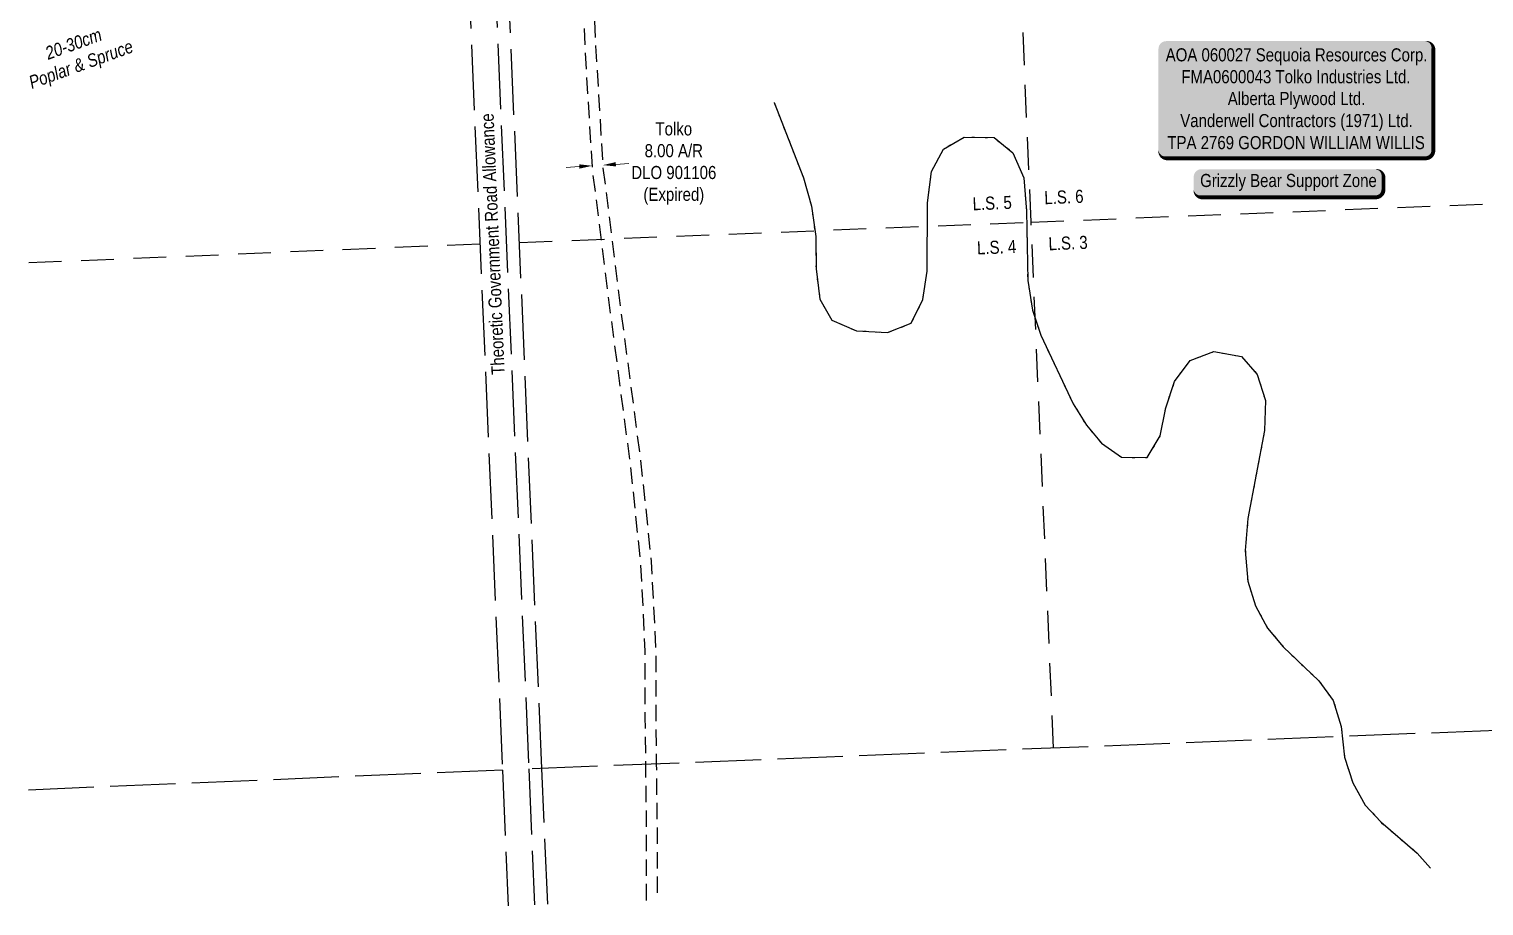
# Model space of a CAD drawing. Extents: x 686944 to 691954, y 6148394 to 6152199.
# Drawn here: x 687620 to 688731, y 6148427 to 6149097 of the extents above; entities that cross this region are included whole.
import ezdxf

# ---------------------------------------------------------------- set-up
doc = ezdxf.new("R2010")
doc.units = 0
doc.header["$LTSCALE"] = 5
doc.header["$PDSIZE"] = 0.5
for name, pattern in [('foc-ACCESSROAD', [3.75, 2.5, -1.25]), ('foc-LSD', [8, 5, -3]), ('foc-UNSURVEYED', [12.5, 10, -2.5]), ('foc-WHEELTRACKS', [2, 0.4, -1.6])]:
    doc.linetypes.add(name, pattern=pattern)
doc.layers.get('Defpoints').update_dxf_attribs({"color": 9})
for name, color, linetype in [('AS-SURFACE IMPACT', 7, 'Continuous'), ('AS-WILDLIFE-BLOCK', 131, 'Continuous'), ('F-AR', 190, 'foc-ACCESSROAD'), ('L-ROAD-T', 7, 'Continuous'), ('L-SECTION-LSD', 7, 'foc-LSD'), ('L-USEC', 7, 'foc-UNSURVEYED'), ('T-BUSH-T', 110, 'Continuous'), ('T-WATER-P3', 160, 'foc-WHEELTRACKS')]:
    doc.layers.add(name, color=color, linetype=linetype)
doc.layers.add('F-AR-T', color=190, linetype='Continuous', lineweight=9)
doc.styles.add('100L', font='', dxfattribs={"height": 11})
doc.styles.add('80', font='', dxfattribs={"height": 10})
doc.styles.add('80CG', font='', dxfattribs={"height": 10})
doc.styles.add('80L', font='', dxfattribs={"height": 10})
doc.styles.add('foc-LtypeFont', font='', dxfattribs={"height": 7.35})
doc.styles.get('100L').set_extended_font_data('Arial Narrow')
doc.styles.get('80').set_extended_font_data('Arial Narrow')
doc.styles.get('80CG').set_extended_font_data('Arial Narrow')
doc.styles.get('80L').set_extended_font_data('Arial Narrow')
doc.styles.get('foc-LtypeFont').set_extended_font_data('Arial Narrow')
doc.linetypes.add('foc-TOPO-flowdirection-NOLINE', pattern='A,0,[">",foc-LtypeFont,S=0.3,R=0,X=0,Y=-0.945],-20,[">",foc-LtypeFont,S=0.3,R=0,X=0,Y=-0.945],0', length=20)
doc.dimstyles.new('Compass 5 000', dxfattribs={"dimscale": 5, "dimtxt": 9, "dimasz": 2, "dimexe": 0.2, "dimexo": 0.0625, "dimgap": 0.5, "dimtad": 0, "dimtih": 1, "dimtoh": 1, "dimzin": 0, "dimdsep": 46, "dimtxsty": '80CG', "dimcen": 0.1, "dimse1": 1, "dimse2": 1, "dimclrd": 256, "dimclrt": 256, "dimaunit": 1, "dimadec": 4, "dimazin": 0, "dimtfac": 0.06, "dimtofl": 0, "dimtmove": 0, "dimatfit": 1, "dimfxl": 0.2, "dimtolj": 1, "dimtzin": 0, "dimlwd": -1, "dimarcsym": 0})

# ---------------------------------------------------------------- blocks, each defined once
blk = doc.blocks.new('*U45')
h = blk.add_hatch(color=255)
edge = h.paths.add_edge_path()
edge.add_line((-99, -45.5), (99, -45.5))
edge.add_arc((99, -39.5), 6, 270, 360)
edge.add_line((105, -39.5), (105, 38))
edge.add_arc((99, 38), 6, 0, 90)
edge.add_line((99, 44), (-99, 44))
edge.add_arc((-99, 38), 6, 90, 180)
edge.add_line((-105, 38), (-105, -39.5))
edge.add_arc((-99, -39.5), 6, 180, 270)
at = {"color": 44, "flags": 128}
blk.add_lwpolyline([(-99, -45.5, 3, 3, 0), (99, -45.5, 3, 3, 0.414214), (105, -39.5, 3, 3, 0), (105, 38, 3, 0, 0.414214), (99, 44, 0, 0, 0), (-99, 44, 0, 0, 0.414214), (-105, 38, 0, 0, 0), (-105, -39.5, 0, 3, 0.414214)], format="xyseb", close=True, dxfattribs=at)
at = {"color": 44, "style": '80'}
blk.add_attdef('ENTER_TEXT_001', (-36, -5), '', height=10, dxfattribs=at)
blk = doc.blocks.new('*D84')
at = {"layer": 'Defpoints', "color": 0, "transparency": 16777216}
for p in [(688050, 6148996.4), (688058, 6148996.9), (688058.3, 6148992.6)]:
    blk.add_point(p, dxfattribs=at)
at = {"layer": 'F-AR-T', "transparency": 16777216}
for p, q in [((688040.3, 6148991.5), (688030.3, 6148990.9)), ((688068.2, 6148993.2), (688078.2, 6148993.8))]:
    blk.add_line(p, q, dxfattribs=at)
for points in [[(688040.2, 6148993.2), (688040.4, 6148989.9), (688050.3, 6148992.1)], [(688068.1, 6148994.9), (688068.3, 6148991.6), (688058.3, 6148992.6)]]:
    blk.add_solid(points, dxfattribs=at)
at = {"layer": 'F-AR-T', "transparency": 16777216, "insert": (688112.5, 6148993.8), "char_height": 10, "attachment_point": 5, "style": '80CG'}
blk.add_mtext('\\A1;Tolko\\P8.00 A/R\\PDLO 901106\\P(Expired)', dxfattribs=at)
blk = doc.blocks.new('*U86')
h = blk.add_hatch(color=255)
edge = h.paths.add_edge_path()
edge.add_line((-66.5, -11.5), (66.5, -11.5))
edge.add_arc((66.5, -5.5), 6, 270, 360)
edge.add_line((72.5, -5.5), (72.5, 4))
edge.add_arc((66.5, 4), 6, 0, 90)
edge.add_line((66.5, 10), (-66.5, 10))
edge.add_arc((-66.5, 4), 6, 90, 180)
edge.add_line((-72.5, 4), (-72.5, -5.5))
edge.add_arc((-66.5, -5.5), 6, 180, 270)
at = {"color": 131, "flags": 128}
blk.add_lwpolyline([(-66.5, -11.5, 3, 3, 0), (66.5, -11.5, 3, 3, 0.414214), (72.5, -5.5, 3, 3, 0), (72.5, 4, 3, 0, 0.414214), (66.5, 10, 0, 0, 0), (-66.5, 10, 0, 0, 0.414214), (-72.5, 4, 0, 0, 0), (-72.5, -5.5, 0, 3, 0.414214)], format="xyseb", close=True, dxfattribs=at)
at = {"color": 131, "style": '80'}
blk.add_attdef('ENTER_TEXT_001', (-36, -5), '', height=10, dxfattribs=at)

msp = doc.modelspace()

# ---------------------------------------------------------------- linework, layer by layer
at = {"layer": 'F-AR', "flags": 128}
msp.add_lwpolyline([(688091.753, 6148430.87), (688091.723, 6148483.086), (688091.112, 6148534.747), (688090.687, 6148570.714), (688090.719, 6148621.15), (688087.281, 6148689.18), (688079.139, 6148766.041), (688063.937, 6148881.448), (688050.412, 6148989.654), (688044.742, 6149083.26), (688043.139, 6149124.295), (688028.379, 6149172.729), (688003.4, 6149229.896), (688003.282, 6149232.068), (688011.284, 6149232.36), (688011.316, 6149231.774), (688035.901, 6149175.508), (688051.099, 6149125.64), (688052.738, 6149083.658), (688058.388, 6148990.394), (688071.878, 6148882.467), (688087.09, 6148766.985), (688095.265, 6148689.804), (688098.726, 6148621.35), (688098.693, 6148570.759), (688099.115, 6148535.065), (688099.729, 6148483.137), (688099.76, 6148431.197)], dxfattribs=at)
at = {"layer": 'L-SECTION-LSD'}
for p, q in [((688385.459, 6148949.08), (688368.267, 6149350.963)), ((688385.459, 6148949.08), (688786.397, 6148965.031)), ((687994.58, 6148933.53), (688385.459, 6148949.08)), ((688402.651, 6148547.194), (688385.459, 6148949.08)), ((687964.432, 6148932.33), (687162.642, 6148898.609))]:
    msp.add_line(p, q, dxfattribs=at)
at = {"layer": 'L-USEC'}
for p, q in [((687947.269, 6149334.279), (687981.594, 6148530.378)), ((687967.369, 6149335.138), (688001.694, 6148531.237)), ((688011.742, 6148531.582), (687977.418, 6149335.474)), ((688803.619, 6148563.209), (688001.696, 6148531.18)), ((688001.694, 6148531.237), (688006.125, 6148427.433)), ((688016.171, 6148427.843), (688011.742, 6148531.582)), ((687981.594, 6148530.378), (687179.74, 6148496.657)), ((687981.594, 6148530.379), (687986.024, 6148426.611)), ((687981.594, 6148530.379), (687981.594, 6148530.379))]:
    msp.add_line(p, q, dxfattribs=at)
at = {"layer": 'T-WATER-P3', "flags": 128}
msp.add_lwpolyline([(688189.06, 6149040.347), (688211.616, 6148982.998), (688217.561, 6148961.287), (688220.875, 6148938.018), (688221.14, 6148913.37), (688224.151, 6148890.101), (688233.149, 6148874.077), (688252.001, 6148866.02), (688275.81, 6148864.729), (688293.931, 6148871.747), (688302.705, 6148889.884), (688306.091, 6148911.486), (688306.278, 6148963.834), (688309.422, 6148987.707), (688318.497, 6149004.887), (688334.344, 6149014.057), (688357.318, 6149013.602), (688371.568, 6149002.011), (688379.905, 6148982.816), (688381.967, 6148957.511), (688382.855, 6148904.447), (688386.472, 6148881.896), (688392.832, 6148862.698), (688417.536, 6148810.317), (688427.662, 6148793.995), (688439.166, 6148780.248), (688454.432, 6148769.376), (688474.233, 6148769.156), (688484.085, 6148785.679), (688488.311, 6148807.221), (688495.113, 6148827.389), (688506.879, 6148843.256), (688525.003, 6148850.215), (688546.066, 6148846.467), (688558.222, 6148832.601), (688564.407, 6148812.745), (688563.83, 6148789.892), (688551.04, 6148722.633), (688549.092, 6148698.043), (688550.908, 6148674.832), (688556.916, 6148655.813), (688566.085, 6148638.834), (688578.061, 6148624.487), (688605.25, 6148598.671), (688616.277, 6148583.487), (688622.341, 6148563.811), (688624.939, 6148540.182), (688631.177, 6148520.625), (688640.65, 6148503.706), (688652.506, 6148490.735), (688680.414, 6148466.894), (688690.522, 6148455.344)], dxfattribs=at)

# ---------------------------------------------------------------- block references
at = {"layer": 'AS-SURFACE IMPACT'}
ref = msp.add_blockref('*U45', (688587.738, 6149043.343), dxfattribs=at)
ref.add_attrib('ENTER_TEXT_001', 'AOA 060027 Sequoia Resources Corp.', (688488.246, 6149071.871), dxfattribs={"layer": '0', "color": 44, "height": 10, "style": '80'})
ref.add_attrib('ENTER_TEXT_002', 'FMA0600043 Tolko Industries Ltd.', (688500.18, 6149055.163), dxfattribs={"layer": '0', "color": 44, "height": 10, "style": '80'})
ref.add_attrib('ENTER_TEXT_003', 'Alberta Plywood Ltd.', (688535.692, 6149038.497), dxfattribs={"layer": '0', "color": 44, "height": 10, "style": '80'})
ref.add_attrib('ENTER_TEXT_004', 'Vanderwell Contractors (1971) Ltd.', (688499.375, 6149021.653), dxfattribs={"layer": '0', "color": 44, "height": 10, "style": '80'})
ref.add_attrib('ENTER_TEXT_005', 'TPA 2769 GORDON WILLIAM WILLIS', (688489.529, 6149004.809), dxfattribs={"layer": '0', "color": 44, "height": 10, "style": '80'})
at = {"layer": 'AS-WILDLIFE-BLOCK', "color": 3}
ref = msp.add_blockref('*U86', (688582.133, 6148979.491), dxfattribs=dict(at, xscale=0.99991162, yscale=0.99991162, zscale=0.99991162))
ref.add_attrib('ENTER_TEXT_001', 'Grizzly Bear Support Zone', (688514.574, 6148975.872), dxfattribs={"layer": '0', "color": 131, "height": 9.99912, "style": '80'})

# ---------------------------------------------------------------- texts
at = {"layer": 'T-BUSH-T', "insert": (687612.663, 6149075.666), "char_height": 10, "attachment_point": 1, "rotation": 20, "style": '80L'}
msp.add_mtext_dynamic_manual_height_columns('\\pi19.76351;{\\fArial Narrow|b0|i1|c0|p34;20-30cm \\P\\pi0.32626;Poplar & Spruce}', width=83.23097, gutter_width=47.496, heights=[0], dxfattribs=at)

# ---------------------------------------------------------------- dimensions: what is measured, and where the dimension line sits
at = {"layer": 'F-AR-T', "color": 3}
dim = msp.add_aligned_dim(p1=(688050.003, 6148996.399), p2=(688057.995, 6148996.883), distance=-4.272, text='Tolko\\P8.00 A/R\\PDLO 901106\\P(Expired)', dimstyle='Compass 5 000', dxfattribs=at)
dim.commit()
dim.dimension.update_dxf_attribs({"geometry": '*D84', "text_midpoint": (688112.497, 6148993.828)})

# ---------------------------------------------------------------- next in the draw order: texts
at = {"layer": 'L-ROAD-T', "insert": (687969.056, 6148932.028), "char_height": 9.99912, "width": 199.52984, "attachment_point": 2, "rotation": 92.445043, "style": '80L', "bg_fill": 3, "box_fill_scale": 1.15, "bg_fill_color": 256, "bg_fill_true_color": 13158600, "bg_fill_transparency": 0}
msp.add_mtext('Theoretic Government Road Allowance', dxfattribs=at)
at = {"layer": 'L-SECTION-LSD', "char_height": 10, "attachment_point": 1, "rotation": 2.278231, "style": '100L', "bg_fill": 3, "box_fill_scale": 1.5, "bg_fill_color": 256, "bg_fill_transparency": 0}
for s, width, insert in [('\\pi1.75589;L.S. 5', 30.39846, (688338.797, 6148967.959)), ('L.S. 3', 30.37323, (688398.504, 6148937.477)), ('\\pi1.98331;L.S. 4', 30.5372, (688341.953, 6148934.247))]:
    msp.add_mtext_dynamic_manual_height_columns(s, width=width, gutter_width=54.995, heights=[0], dxfattribs=dict(at, insert=insert))

# ---------------------------------------------------------------- next in the draw order: linework, layer by layer
at = {"layer": 'T-WATER-P3', "linetype": 'foc-TOPO-flowdirection-NOLINE', "flags": 128}
msp.add_lwpolyline([(688189.06, 6149040.347), (688211.616, 6148982.998), (688217.561, 6148961.287), (688220.875, 6148938.018), (688221.14, 6148913.37), (688224.151, 6148890.101), (688233.149, 6148874.077), (688252.001, 6148866.02), (688275.81, 6148864.729), (688293.931, 6148871.747), (688302.705, 6148889.884), (688306.09, 6148911.486), (688306.278, 6148963.834), (688309.422, 6148987.707), (688318.498, 6149004.887), (688334.344, 6149014.057), (688357.318, 6149013.602), (688371.568, 6149002.011), (688379.905, 6148982.816), (688381.967, 6148957.511), (688382.855, 6148904.447), (688386.472, 6148881.896), (688392.833, 6148862.698), (688417.536, 6148810.317), (688427.662, 6148793.995), (688439.166, 6148780.247), (688454.432, 6148769.376), (688474.233, 6148769.156), (688484.085, 6148785.679), (688488.312, 6148807.221), (688495.113, 6148827.389), (688506.878, 6148843.256), (688525.003, 6148850.215), (688546.066, 6148846.467), (688558.222, 6148832.601), (688564.407, 6148812.745), (688563.83, 6148789.892), (688551.04, 6148722.633), (688549.092, 6148698.043), (688550.909, 6148674.832), (688556.916, 6148655.813), (688566.085, 6148638.834), (688578.061, 6148624.487), (688605.25, 6148598.671), (688616.277, 6148583.487), (688622.342, 6148563.811), (688624.939, 6148540.182), (688631.177, 6148520.625), (688640.65, 6148503.706), (688652.506, 6148490.735), (688680.414, 6148466.894), (688690.522, 6148455.344)], dxfattribs=at)

# ---------------------------------------------------------------- next in the draw order: texts
at = {"layer": 'L-SECTION-LSD', "insert": (688395.348, 6148972.67), "char_height": 10, "attachment_point": 1, "rotation": 2.278231, "style": '100L', "bg_fill": 3, "box_fill_scale": 1.5, "bg_fill_color": 256, "bg_fill_transparency": 0}
msp.add_mtext_dynamic_manual_height_columns('L.S. 6', width=30.48044, gutter_width=54.995, heights=[0], dxfattribs=at)

doc.saveas('drawing.dxf')
